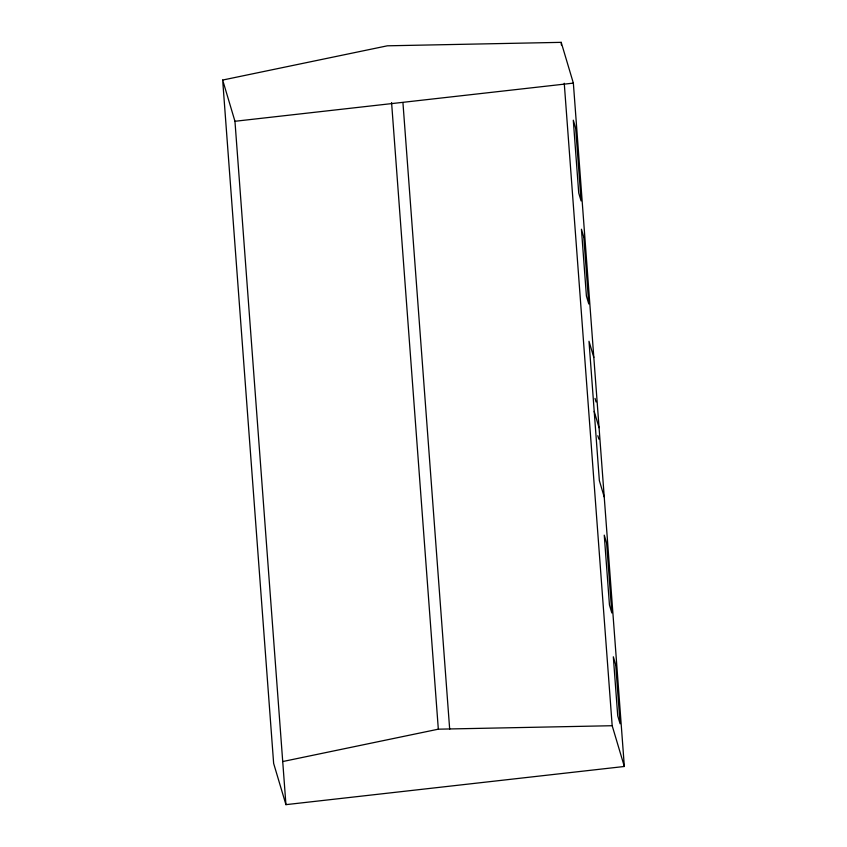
<?xml version="1.0" encoding="UTF-8"?>
<svg xmlns="http://www.w3.org/2000/svg" width="847" height="847" viewBox="0 0 847 847"><rect width="100%" height="100%" fill="white"/><g stroke="black" fill="none" stroke-linecap="round" stroke-linejoin="round"><path stroke-width="1.27" d="M222.666 80.052L387.344 45.812L561.201 42.35L573.355 83.112L624.334 766.482L285.937 804.65L273.645 763.433L222.666 80.052L234.958 121.28L285.937 804.65M282.654 761.559L438.323 729.182L612.18 725.72L624.334 766.482M234.958 121.28L573.355 83.112M593.811 357.413L588.993 341.246L599.358 480.63L604.218 496.924M595.028 398.408L596.087 401.986M594.202 411.42L599.062 427.714M597.834 435.697L598.861 439.148M561.201 42.35L561.392 44.986M564.25 83.25L612.18 725.72M402.939 102.635L449.683 729.278M391.579 102.54L438.323 729.182M575.664 128.13L573.292 120.189L578.723 193L581.095 200.93L575.664 128.13M583.795 237.171L581.434 229.23L586.41 296.027L588.781 303.967L583.795 237.171M606.611 543.075L604.25 535.135L609.459 605.012L611.83 612.953L606.611 543.075M615.695 664.736L613.323 656.796L617.728 715.842L620.099 723.772L615.695 664.736"/></g></svg>
